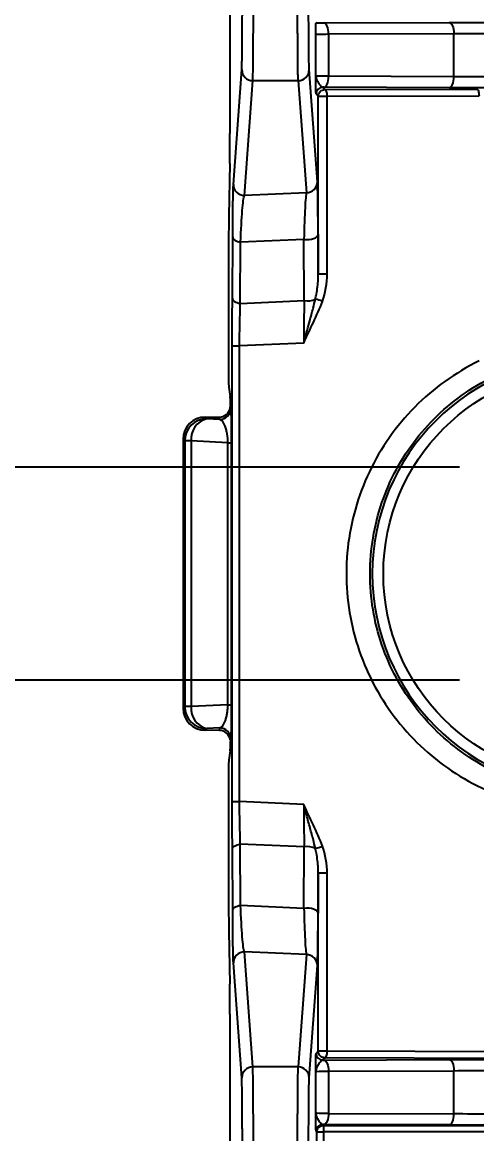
# Model space of a CAD drawing. Header units: inches. Extents: x 897.4 to 914.4, y -8.5 to 2.5.
# Drawn here: x 901.267 to 901.673, y -0.677 to 0.314 of the extents above; entities that cross this region are included whole.
import ezdxf

# ---------------------------------------------------------------- set-up
doc = ezdxf.new("R2010")
doc.units = ezdxf.units.IN
doc.header["$LTSCALE"] = 4
doc.header["$MEASUREMENT"] = 0
doc.layers.get('0').update_dxf_attribs({"linetype": 'CONTINUOUS'})
doc.layers.get('DEFPOINTS').update_dxf_attribs({"linetype": 'CONTINUOUS'})
doc.layers.add('DIMENSIONS', color=140, linetype='CONTINUOUS')
doc.styles.get("Standard").update_dxf_attribs({"font": 'romans.shx'})
doc.dimstyles.get("Standard").update_dxf_attribs({"dimtxt": 0.15, "dimasz": 0.18, "dimexe": 0.0625, "dimexo": 0.125, "dimgap": 0.0625, "dimtad": 0, "dimtih": 1, "dimtoh": 1, "dimzin": 0, "dimdsep": 46, "dimtxsty": 'Standard', "dimcen": 0.09, "dimadec": 0, "dimazin": 0, "dimtfac": 1, "dimtofl": 0, "dimtmove": 0, "dimatfit": 3, "dimfxl": 1, "dimtolj": 1, "dimtzin": 0, "dimarcsym": 0})

# ---------------------------------------------------------------- blocks, each defined once
blk = doc.blocks.new('*D10')
at = {"layer": 'DEFPOINTS', "color": 0}
for p in [(901.78238, -0.08265), (901.02507, -0.27281), (901.78238, -0.27281)]:
    blk.add_point(p, dxfattribs=at)
at = {"layer": 'DIMENSIONS', "color": 0, "lineweight": -2}
for p, q in [((901.02507, 0.09735), (901.02507, 0.27735)), ((901.65738, -0.08265), (900.96257, -0.08265)), ((901.65738, -0.27281), (900.96257, -0.27281)), ((901.02507, -0.45281), (901.02507, -0.63281)), ((901.02507, -0.63281), (900.84507, -0.63281))]:
    blk.add_line(p, q, dxfattribs=at)
at = {"layer": 'DIMENSIONS', "color": 0}
for points in [[(900.99507, 0.09735), (901.05507, 0.09735), (901.02507, -0.08265)], [(900.99507, -0.45281), (901.05507, -0.45281), (901.02507, -0.27281)]]:
    blk.add_solid(points, dxfattribs=at)
at = {"layer": 'DIMENSIONS', "color": 0, "char_height": 0.15, "attachment_point": 5}
for s, insert in [('\\A1;0.19', (900.53615, -0.49531)), ('\\A1;[4.8]', (900.53615, -0.8096))]:
    blk.add_mtext(s, dxfattribs=dict(at, insert=insert))

msp = doc.modelspace()

# ---------------------------------------------------------------- linework, layer by layer
for p, q in [((901.4526, 0.61299), (901.4526, 0.2151)), ((901.52934, 0.31353), (901.53016, 0.31435)), ((901.53636, 0.31357), (901.64803, 0.31402)), ((901.52915, 0.26625), (901.52915, 0.30349)), ((901.54052, 0.30373), (901.65219, 0.30418)), ((901.54052, 0.30373), (901.54052, 0.26602)), ((901.65219, 0.26556), (901.65219, 0.30418)), ((901.45567, 0.16943), (901.46314, 0.27196)), ((901.53056, 0.17184), (901.52327, 0.27196)), ((901.46551, 0.15966), (901.47298, 0.26219)), ((901.47298, 0.26219), (901.51343, 0.26219)), ((901.51343, 0.26219), (901.52072, 0.16206)), ((901.65219, 0.26556), (901.54052, 0.26602)), ((901.53137, 0.24828), (901.52938, 0.25027)), ((901.53137, 0.08949), (901.53137, 0.24828)), ((901.53137, 0.24828), (901.53929, 0.24828)), ((901.53636, 0.25617), (901.53528, 0.25618)), ((901.53528, 0.25618), (901.53728, 0.25418)), ((901.64803, 0.25572), (901.53636, 0.25617)), ((901.53728, 0.25418), (901.67264, 0.25461)), ((901.53929, 0.24828), (901.67466, 0.24871)), ((901.53929, 0.08949), (901.53929, 0.24828)), ((901.45245, 0.18834), (901.45157, 0.14108)), ((901.52072, 0.16206), (901.46551, 0.15966)), ((901.45476, 0.06811), (901.45504, 0.12271)), ((901.51857, 0.12046), (901.4621, 0.118)), ((901.51885, 0.06589), (901.51857, 0.12046)), ((901.53119, 0.12517), (901.53137, 0.08949)), ((901.45142, 0.11432), (901.45142, -0.00156)), ((901.46183, 0.0634), (901.4621, 0.118)), ((901.53929, 0.08949), (901.53137, 0.08949)), ((901.46183, 0.0634), (901.51885, 0.06589)), ((901.45466, -0.38098), (901.45466, 0.02552)), ((901.45466, 0.02552), (901.46114, 0.02552)), ((901.51836, 0.02802), (901.46114, 0.02552)), ((901.46114, -0.38098), (901.46114, 0.02552)), ((901.4515, -0.01139), (901.4529, -0.01976)), ((901.45298, -0.02814), (901.45334, -0.0303)), ((901.43054, -0.03804), (901.44314, -0.03801)), ((901.43054, -0.03804), (901.43204, -0.03953)), ((901.44349, -0.04013), (901.43204, -0.03953)), ((901.44349, -0.04013), (901.44314, -0.03801)), ((901.41092, -0.05773), (901.41238, -0.05919)), ((901.41092, -0.05773), (901.41092, -0.29773)), ((901.41812, -0.05919), (901.41238, -0.05919)), ((901.41238, -0.05919), (901.41238, -0.29626)), ((901.45081, -0.0609), (901.41812, -0.05919)), ((901.41812, -0.05919), (901.41812, -0.29626)), ((901.45081, -0.29455), (901.45081, -0.0609)), ((901.45081, -0.0609), (901.45369, -0.0609)), ((901.45369, -0.0609), (901.45369, -0.29455)), ((901.41092, -0.29773), (901.41238, -0.29626)), ((901.41812, -0.29626), (901.41238, -0.29626)), ((901.45081, -0.29455), (901.41812, -0.29626)), ((901.45081, -0.29455), (901.45369, -0.29455)), ((901.43204, -0.31592), (901.43054, -0.31742)), ((901.44349, -0.31532), (901.43204, -0.31592)), ((901.44314, -0.31744), (901.44349, -0.31532)), ((901.44314, -0.31744), (901.43054, -0.31742)), ((901.45334, -0.32515), (901.45298, -0.32732)), ((901.4529, -0.33569), (901.4515, -0.34407)), ((901.45142, -0.3539), (901.45142, -0.46978)), ((901.45466, -0.38098), (901.46114, -0.38098)), ((901.51836, -0.38347), (901.46114, -0.38098)), ((901.45504, -0.47816), (901.45476, -0.42356)), ((901.4621, -0.47346), (901.46183, -0.41886)), ((901.51885, -0.42134), (901.46183, -0.41886)), ((901.51857, -0.47592), (901.51885, -0.42134)), ((901.53137, -0.44495), (901.53119, -0.48062)), ((901.53137, -0.60373), (901.53137, -0.44495)), ((901.53929, -0.44495), (901.53137, -0.44495)), ((901.53929, -0.60373), (901.53929, -0.44495)), ((901.4621, -0.47346), (901.51857, -0.47592)), ((901.45157, -0.49654), (901.45245, -0.54379)), ((901.47298, -0.61765), (901.46551, -0.51511)), ((901.52072, -0.51752), (901.46551, -0.51511)), ((901.46314, -0.62742), (901.45567, -0.52489)), ((901.52072, -0.51752), (901.51343, -0.61765)), ((901.52327, -0.62742), (901.53056, -0.52729)), ((901.4526, -0.57055), (901.4526, -0.96845)), ((901.52938, -0.60573), (901.53137, -0.60373)), ((901.53929, -0.60373), (901.53137, -0.60373)), ((901.86179, -0.60476), (901.53929, -0.60373)), ((901.53728, -0.60964), (901.53528, -0.61163)), ((901.53528, -0.61163), (901.53636, -0.61163)), ((901.53636, -0.61163), (901.64803, -0.61117)), ((901.85977, -0.61066), (901.53728, -0.60964)), ((901.51343, -0.61765), (901.47298, -0.61765)), ((901.52915, -0.65895), (901.52915, -0.6217)), ((901.54052, -0.62147), (901.65219, -0.62102)), ((901.54052, -0.62147), (901.54052, -0.65918)), ((901.65219, -0.65964), (901.65219, -0.62102)), ((901.54052, -0.65918), (901.65219, -0.65964)), ((901.53528, -0.66902), (901.53607, -0.6698)), ((901.53607, -0.6698), (902.33774, -0.6698)), ((901.53607, -0.6698), (901.53607, -0.67571)), ((901.64803, -0.66948), (901.53636, -0.66902)), ((901.53016, -0.67571), (901.52938, -0.67492)), ((901.53016, -1.01971), (901.53016, -0.67571)), ((901.53016, -0.67571), (901.53607, -0.67571)), ((902.33184, -0.67571), (901.53607, -0.67571)), ((901.53607, -0.67571), (901.53607, -1.01971))]:
    msp.add_line(p, q)
at = {"flags": 128}
for points in [[(901.54052, 0.30373), (901.54043, 0.30564), (901.54019, 0.30747), (901.5398, 0.30917), (901.53929, 0.31066), (901.53866, 0.31188), (901.53794, 0.3128), (901.53716, 0.31337), (901.53636, 0.31357)], [(901.64803, 0.31402), (901.64883, 0.31382), (901.64961, 0.31325), (901.65033, 0.31234), (901.65096, 0.31111), (901.65147, 0.30962), (901.65186, 0.30793), (901.6521, 0.30609), (901.65219, 0.30418)], [(901.53636, 0.25617), (901.53716, 0.25638), (901.53794, 0.25694), (901.53866, 0.25786), (901.53929, 0.25908), (901.5398, 0.26057), (901.54019, 0.26227), (901.54043, 0.2641), (901.54052, 0.26602)], [(901.64803, 0.25572), (901.64883, 0.25592), (901.64961, 0.25649), (901.65033, 0.2574), (901.65096, 0.25863), (901.65147, 0.26012), (901.65186, 0.26181), (901.6521, 0.26365), (901.65219, 0.26556)], [(901.53929, 0.24828), (901.53925, 0.24943), (901.53914, 0.25053), (901.53895, 0.25154), (901.5387, 0.25244), (901.53839, 0.25317), (901.53804, 0.25372), (901.53767, 0.25406), (901.53728, 0.25418)], [(901.67264, 0.25461), (901.67303, 0.25449), (901.67341, 0.25415), (901.67376, 0.2536), (901.67406, 0.25287), (901.67431, 0.25197), (901.6745, 0.25096), (901.67462, 0.24986), (901.67466, 0.24871)], [(901.45504, 0.12271), (901.45517, 0.12192), (901.45556, 0.12116), (901.45618, 0.12044), (901.45702, 0.11977), (901.45806, 0.11918), (901.45928, 0.11868), (901.46064, 0.11829), (901.4621, 0.118)], [(901.51857, 0.12046), (901.52081, 0.12028), (901.52308, 0.12036), (901.52525, 0.12069), (901.52722, 0.12126), (901.52887, 0.12204), (901.53013, 0.12298), (901.53091, 0.12405), (901.53119, 0.12517)], [(901.45476, 0.06811), (901.4549, 0.06733), (901.45528, 0.06656), (901.4559, 0.06584), (901.45675, 0.06518), (901.45779, 0.06459), (901.459, 0.06409), (901.46036, 0.06369), (901.46183, 0.0634)], [(901.45476, -0.42356), (901.4549, -0.42278), (901.45528, -0.42202), (901.4559, -0.4213), (901.45675, -0.42063), (901.45779, -0.42004), (901.459, -0.41954), (901.46036, -0.41914), (901.46183, -0.41886)], [(901.45504, -0.47816), (901.45517, -0.47738), (901.45556, -0.47662), (901.45618, -0.4759), (901.45702, -0.47523), (901.45806, -0.47464), (901.45928, -0.47414), (901.46064, -0.47374), (901.4621, -0.47346)], [(901.51857, -0.47592), (901.52081, -0.47573), (901.52308, -0.47581), (901.52525, -0.47615), (901.52722, -0.47672), (901.52887, -0.4775), (901.53013, -0.47844), (901.53091, -0.4795), (901.53119, -0.48062)], [(901.53728, -0.60964), (901.53767, -0.60952), (901.53804, -0.60918), (901.53839, -0.60863), (901.5387, -0.60789), (901.53895, -0.607), (901.53914, -0.60598), (901.53925, -0.60488), (901.53929, -0.60373)], [(901.53636, -0.61163), (901.53716, -0.61183), (901.53794, -0.6124), (901.53866, -0.61331), (901.53929, -0.61454), (901.5398, -0.61603), (901.54019, -0.61772), (901.54043, -0.61956), (901.54052, -0.62147)], [(901.64803, -0.61117), (901.64883, -0.61138), (901.64961, -0.61195), (901.65033, -0.61286), (901.65096, -0.61408), (901.65147, -0.61557), (901.65186, -0.61727), (901.6521, -0.61911), (901.65219, -0.62102)], [(901.54052, -0.65918), (901.54043, -0.66109), (901.54019, -0.66293), (901.5398, -0.66463), (901.53929, -0.66611), (901.53866, -0.66734), (901.53794, -0.66825), (901.53716, -0.66882), (901.53636, -0.66902)], [(901.64803, -0.66948), (901.64883, -0.66928), (901.64961, -0.66871), (901.65033, -0.66779), (901.65096, -0.66657), (901.65147, -0.66508), (901.65186, -0.66338), (901.6521, -0.66155), (901.65219, -0.65964)]]:
    msp.add_lwpolyline(points, dxfattribs=at)
for centre, radius, start, end in [((901.47296, 0.27201), 0.00982, 180.27307, 270.13264), ((901.51345, 0.27201), 0.00982, 269.86736, 359.72693), ((901.53528, 0.25027), 0.00591, 90.00619, 179.99523), ((901.46549, 0.16948), 0.00982, 180.27307, 270.13263), ((901.52074, 0.17188), 0.00982, 269.86694, 359.72692), ((901.52157, 0.08283), 0.01716, 260.87545, 294.79621), ((901.52064, 0.03077), 0.03738, 67.28729, 77.4408), ((901.77253, -0.17773), 0.193, 90, 270), ((901.4321, -0.05925), 0.01972, 90.18343, 179.81646), ((901.43643, -0.0574), 0.0184, 103.8066, 185.59037), ((901.4435, -0.03029), 0.00984, 269.99231, 359.93101), ((901.4321, -0.2962), 0.01972, 180.18365, 269.81646), ((901.43643, -0.29806), 0.0184, 174.40963, 256.1934), ((901.4435, -0.32516), 0.00984, 0.06905, 90.00742), ((901.52157, -0.43828), 0.01716, 65.20242, 99.12591), ((901.52063, -0.38622), 0.03738, 282.5596, 292.71322), ((901.46549, -0.52493), 0.00982, 89.86754, 179.72686), ((901.52074, -0.52734), 0.00982, 0.27312, 90.1329), ((901.53528, -0.60573), 0.00591, 180.00454, 269.99506), ((901.47296, -0.62747), 0.00982, 89.8671, 179.72686), ((901.51345, -0.62747), 0.00982, 0.27314, 90.1329), ((901.53528, -0.67493), 0.00591, 90.00505, 179.99531)]:
    msp.add_arc(centre, radius, start, end)
for centre, major_axis, ratio, start_param, end_param in [((901.45234, 0.2151), (0, 0.02953), 0.008727, 3.577925, 4.712389), ((901.45168, 0.11432), (0, 0.02953), 0.008727, 0.436332, 1.570796), ((901.45151, -0.00156), (0, 0.00984), 0.008727, 1.570796, 3.089233), ((901.45289, -0.02959), (0, 0.00984), 0.00873, 4.860905, 6.230809), ((901.44314, -0.02816), (0.00336, 0.00927), 0.997866, 3.490948, 4.913506), ((901.4306, -0.05775), (-0.00453, 0.01919), 0.997962, 6.053705, 7.621762), ((901.4306, -0.29771), (0.00453, 0.01919), 0.997962, 1.803016, 3.371073), ((901.44314, -0.3273), (-0.00336, 0.00927), 0.997866, 4.511272, 5.93383), ((901.45289, -0.32586), (0, 0.00984), 0.00873, 3.193969, 4.563873), ((901.45151, -0.3539), (0, 0.00984), 0.008727, 0.05236, 1.570796), ((901.45168, -0.46978), (0, 0.02953), 0.008727, 1.570796, 2.70526), ((901.45234, -0.57055), (0, 0.02953), 0.008727, 4.712389, 5.846853)]:
    msp.add_ellipse(centre, major_axis=major_axis, ratio=ratio, start_param=start_param, end_param=end_param)
for points, knots in [([(901.46314, 0.27196), (901.46315, 0.27219), (901.46318, 0.27264), (901.46322, 0.27372), (901.46326, 0.27512), (901.4633, 0.27685), (901.46336, 0.28002), (901.46344, 0.2855), (901.46352, 0.29438), (901.46359, 0.30484), (901.46363, 0.31511), (901.46365, 0.32438), (901.46367, 0.33232), (901.46367, 0.33768), (901.46367, 0.34037)], [0, 0, 0, 0, 0.0485418, 0.0967402, 0.1448345, 0.1930651, 0.2416707, 0.370757, 0.5000478, 0.6291324, 0.7584216, 0.8390891, 0.9192435, 1, 1, 1, 1]), ([(901.47298, 0.26219), (901.47305, 0.26332), (901.47312, 0.26619), (901.47325, 0.27502), (901.47331, 0.28099), (901.47341, 0.29524), (901.47345, 0.30352), (901.4735, 0.32133), (901.47351, 0.33085), (901.47351, 0.34037)], [0, 0, 0, 0, 0.25, 0.25, 0.5, 0.5, 0.75, 0.75, 1, 1, 1, 1]), ([(901.51343, 0.26219), (901.51341, 0.26246), (901.51338, 0.263), (901.51334, 0.26431), (901.5133, 0.26596), (901.51326, 0.26797), (901.51323, 0.27028), (901.51319, 0.27288), (901.51316, 0.27574), (901.51313, 0.27883), (901.5131, 0.28213), (901.51308, 0.2856), (901.51305, 0.28923), (901.51303, 0.29298), (901.51301, 0.29684), (901.51299, 0.30077), (901.51297, 0.30477), (901.51295, 0.3088), (901.51294, 0.31284), (901.51293, 0.31689), (901.51292, 0.32092), (901.51291, 0.32492), (901.5129, 0.32888), (901.5129, 0.33277), (901.5129, 0.3366), (901.5129, 0.33912), (901.5129, 0.34037)], [0, 0, 0, 0, 0.0505536, 0.1003345, 0.1493427, 0.1975782, 0.245041, 0.291731, 0.3376482, 0.3827927, 0.4271644, 0.4707633, 0.5135894, 0.5556427, 0.5969232, 0.6374309, 0.6771657, 0.7161276, 0.7543167, 0.791733, 0.8283763, 0.8642468, 0.8993445, 0.9336692, 0.967221, 1, 1, 1, 1]), ([(901.52327, 0.27196), (901.5232, 0.27296), (901.52312, 0.27546), (901.523, 0.28319), (901.52294, 0.28841), (901.52284, 0.30088), (901.5228, 0.30812), (901.52275, 0.32371), (901.52274, 0.33204), (901.52274, 0.34037)], [0, 0, 0, 0, 0.25, 0.25, 0.5, 0.5, 0.75, 0.75, 1, 1, 1, 1]), ([(901.52915, 0.30349), (901.52917, 0.30487), (901.5292, 0.30722), (901.52924, 0.31016), (901.52927, 0.31204), (901.52931, 0.31326), (901.52933, 0.31344), (901.52934, 0.31353)], [0, 0, 0, 0, 0.290961, 0.498709, 0.682047, 0.847745, 1, 1, 1, 1]), ([(901.52934, 0.31353), (901.53043, 0.31354), (901.5326, 0.31355), (901.5351, 0.31356), (901.53636, 0.31357)], [0, 0, 0, 0, 0.500001, 1, 1, 1, 1]), ([(901.64803, 0.31402), (901.64972, 0.31403), (901.6531, 0.31404), (901.65832, 0.31406), (901.6636, 0.31407), (901.66896, 0.31408), (901.67439, 0.31409), (901.6799, 0.31409), (901.6836, 0.31409), (901.68546, 0.31409)], [0, 0, 0, 0, 0.144264, 0.287125, 0.429137, 0.570865, 0.712876, 0.855736, 1, 1, 1, 1]), ([(901.52915, 0.30349), (901.52918, 0.30354), (901.53028, 0.30359), (901.53428, 0.30367), (901.53717, 0.30371), (901.54052, 0.30373)], [0, 0, 0, 0, 0.5, 0.5, 1, 1, 1, 1]), ([(901.52938, 0.25027), (901.52937, 0.25032), (901.52935, 0.25042), (901.52933, 0.25109), (901.5293, 0.25213), (901.52927, 0.2536), (901.52925, 0.25546), (901.52922, 0.25779), (901.52919, 0.26135), (901.52917, 0.26431), (901.52915, 0.26625)], [0, 0, 0, 0, 0.092854, 0.187644, 0.286037, 0.389528, 0.499402, 0.615869, 0.749527, 1, 1, 1, 1]), ([(901.52915, 0.26625), (901.52919, 0.26573), (901.52927, 0.26469), (901.52976, 0.26313), (901.53049, 0.2616), (901.53141, 0.26006), (901.53241, 0.25864), (901.53347, 0.25738), (901.53444, 0.25642), (901.53501, 0.25626), (901.53528, 0.25618)], [0, 0, 0, 0, 0.1232917, 0.249217, 0.3782973, 0.4996005, 0.6306495, 0.7499638, 0.8796782, 1, 1, 1, 1]), ([(901.54052, 0.26602), (901.53717, 0.26604), (901.53428, 0.26607), (901.53028, 0.26615), (901.52918, 0.2662), (901.52915, 0.26625)], [0, 0, 0, 0, 0.5, 0.5, 1, 1, 1, 1]), ([(901.53137, 0.24828), (901.53137, 0.24983), (901.53201, 0.25136), (901.53419, 0.25355), (901.53573, 0.25418), (901.53728, 0.25418)], [0, 0, 0, 0, 0.5, 0.5, 1, 1, 1, 1]), ([(901.68546, 0.25565), (901.6836, 0.25565), (901.6799, 0.25565), (901.67439, 0.25565), (901.66896, 0.25566), (901.6636, 0.25567), (901.65832, 0.25568), (901.6531, 0.2557), (901.64972, 0.25571), (901.64803, 0.25572)], [0, 0, 0, 0, 0.144264, 0.287124, 0.429135, 0.570863, 0.712875, 0.855736, 1, 1, 1, 1]), ([(901.45504, 0.12271), (901.45504, 0.12424), (901.45506, 0.12731), (901.45509, 0.13171), (901.45512, 0.13594), (901.45516, 0.14142), (901.45522, 0.1478), (901.4553, 0.15449), (901.45539, 0.16011), (901.45548, 0.16449), (901.45557, 0.16775), (901.45564, 0.16887), (901.45567, 0.16943)], [0, 0, 0, 0, 0.06012, 0.12029, 0.180725, 0.241638, 0.367325, 0.494176, 0.6216, 0.749909, 0.874785, 1, 1, 1, 1]), ([(901.53119, 0.12517), (901.53113, 0.13772), (901.53104, 0.14865), (901.53082, 0.16482), (901.53069, 0.17005), (901.53056, 0.17184)], [0, 0, 0, 0, 0.5, 0.5, 1, 1, 1, 1]), ([(901.4621, 0.118), (901.46248, 0.12918), (901.46299, 0.13892), (901.46417, 0.15335), (901.46484, 0.15803), (901.46551, 0.15966)], [0, 0, 0, 0, 0.5, 0.5, 1, 1, 1, 1]), ([(901.52072, 0.16206), (901.52031, 0.16045), (901.51989, 0.15578), (901.51915, 0.14137), (901.51882, 0.13164), (901.51857, 0.12046)], [0, 0, 0, 0, 0.5, 0.5, 1, 1, 1, 1]), ([(901.52876, 0.06725), (901.52909, 0.06872), (901.5299, 0.07235), (901.53076, 0.07821), (901.53129, 0.08417), (901.53135, 0.08793), (901.53137, 0.08949)], [0, 0, 0, 0, 0.203038, 0.501004, 0.793026, 1, 1, 1, 1]), ([(901.45466, 0.02552), (901.45466, 0.02737), (901.45466, 0.03106), (901.45467, 0.03657), (901.45467, 0.04205), (901.45469, 0.04928), (901.45472, 0.05817), (901.45475, 0.06479), (901.45476, 0.06811)], [0, 0, 0, 0, 0.124151, 0.24806, 0.372275, 0.497339, 0.747661, 1, 1, 1, 1]), ([(901.51836, 0.02802), (901.51876, 0.02961), (901.51972, 0.03342), (901.5215, 0.04003), (901.52395, 0.04882), (901.52656, 0.05807), (901.52811, 0.06454), (901.52876, 0.06725)], [0, 0, 0, 0, 0.119364, 0.285673, 0.500319, 0.79053, 1, 1, 1, 1]), ([(901.51836, 0.02802), (901.52108, 0.03425), (901.52407, 0.04036), (901.52989, 0.05264), (901.53275, 0.05881), (901.53507, 0.06525)], [0, 0, 0, 0, 0.5, 0.5, 1, 1, 1, 1]), ([(901.67466, 0.0121), (901.65345, 0.00168), (901.634, -0.01231), (901.60078, -0.04594), (901.58702, -0.06555), (901.56672, -0.10823), (901.56018, -0.13129), (901.55505, -0.17827), (901.55646, -0.20219), (901.56708, -0.24825), (901.57628, -0.27037), (901.60146, -0.31037), (901.61742, -0.32824), (901.65436, -0.35772), (901.67532, -0.36934), (901.7199, -0.38503), (901.74351, -0.3891), (901.76715, -0.38918)], [0, 0, 0, 0, 0.125, 0.125, 0.25, 0.25, 0.375, 0.375, 0.5, 0.5, 0.625, 0.625, 0.75, 0.75, 0.875, 0.875, 1, 1, 1, 1]), ([(901.77253, -0.36088), (901.67145, -0.36088), (901.58938, -0.27881), (901.58938, -0.07664), (901.67145, 0.00543), (901.77253, 0.00543)], [0, 0, 0, 0, 0.5, 0.5, 1, 1, 1, 1]), ([(901.77253, -0.37343), (901.751, -0.37336), (901.72949, -0.3697), (901.6888, -0.35561), (901.66964, -0.34517), (901.63572, -0.31866), (901.62097, -0.30258), (901.59747, -0.26651), (901.58873, -0.24651), (901.57818, -0.20478), (901.5764, -0.18303), (901.57994, -0.14013), (901.5853, -0.11898), (901.60255, -0.07954), (901.61447, -0.06126), (901.64357, -0.02954), (901.66077, -0.01611), (901.67968, -0.00582)], [0, 0, 0, 0, 0.125, 0.125, 0.25, 0.25, 0.375, 0.375, 0.5, 0.5, 0.625, 0.625, 0.75, 0.75, 0.875, 0.875, 1, 1, 1, 1]), ([(901.45334, -0.0303), (901.45335, -0.0304), (901.45337, -0.03058), (901.4534, -0.03116), (901.45344, -0.03198), (901.45348, -0.03342), (901.45353, -0.03586), (901.45359, -0.03981), (901.45363, -0.04454), (901.45367, -0.04981), (901.45369, -0.05533), (901.45369, -0.05907), (901.45369, -0.0609)], [0, 0, 0, 0, 0.070121, 0.139389, 0.208105, 0.276574, 0.41912, 0.554505, 0.680851, 0.798724, 0.90123, 1, 1, 1, 1]), ([(901.45081, -0.0609), (901.45079, -0.06021), (901.45075, -0.0588), (901.45058, -0.0567), (901.45034, -0.0546), (901.45002, -0.05254), (901.44962, -0.05053), (901.44914, -0.04862), (901.44844, -0.04641), (901.44743, -0.04405), (901.44625, -0.04215), (901.44489, -0.04071), (901.44401, -0.04035), (901.44349, -0.04013)], [0, 0, 0, 0, 0.04717, 0.096802, 0.14995, 0.207476, 0.270061, 0.338234, 0.412407, 0.54425, 0.702531, 0.825216, 1, 1, 1, 1]), ([(901.44349, -0.31532), (901.44386, -0.31519), (901.44451, -0.31495), (901.44539, -0.3142), (901.44638, -0.3131), (901.44743, -0.3114), (901.44858, -0.30872), (901.44949, -0.30561), (901.45018, -0.30208), (901.45067, -0.29838), (901.45076, -0.29578), (901.45081, -0.29455)], [0, 0, 0, 0, 0.12241, 0.221656, 0.297743, 0.456092, 0.588057, 0.713854, 0.82221, 0.916088, 1, 1, 1, 1]), ([(901.45369, -0.29455), (901.45369, -0.29547), (901.45369, -0.2973), (901.45369, -0.30002), (901.45368, -0.3027), (901.45366, -0.3064), (901.45363, -0.31091), (901.45359, -0.31563), (901.45353, -0.3196), (901.45347, -0.3225), (901.4534, -0.32447), (901.45336, -0.32492), (901.45334, -0.32515)], [0, 0, 0, 0, 0.049287, 0.09878, 0.149298, 0.201609, 0.319076, 0.445772, 0.580738, 0.723638, 0.860518, 1, 1, 1, 1]), ([(901.45476, -0.42356), (901.45475, -0.42191), (901.45474, -0.41863), (901.45472, -0.41351), (901.4547, -0.40828), (901.45468, -0.40117), (901.45466, -0.39207), (901.45466, -0.38467), (901.45466, -0.38098)], [0, 0, 0, 0, 0.126568, 0.252227, 0.377502, 0.502924, 0.751835, 1, 1, 1, 1]), ([(901.53507, -0.4207), (901.53275, -0.41426), (901.52989, -0.40809), (901.52407, -0.39581), (901.52108, -0.38971), (901.51836, -0.38347)], [0, 0, 0, 0, 0.5, 0.5, 1, 1, 1, 1]), ([(901.52876, -0.42271), (901.52811, -0.42), (901.52655, -0.41353), (901.52363, -0.40312), (901.52072, -0.39276), (901.51902, -0.38609), (901.51836, -0.38347)], [0, 0, 0, 0, 0.209477, 0.499714, 0.803419, 1, 1, 1, 1]), ([(901.53137, -0.44495), (901.53135, -0.44339), (901.53129, -0.43963), (901.53076, -0.43367), (901.5299, -0.4278), (901.52909, -0.42418), (901.52876, -0.42271)], [0, 0, 0, 0, 0.206972, 0.498996, 0.796964, 1, 1, 1, 1]), ([(901.46551, -0.51511), (901.46484, -0.51349), (901.46417, -0.50881), (901.46299, -0.49437), (901.46248, -0.48464), (901.4621, -0.47346)], [0, 0, 0, 0, 0.5, 0.5, 1, 1, 1, 1]), ([(901.51857, -0.47592), (901.51882, -0.48709), (901.51915, -0.49682), (901.51989, -0.51124), (901.52031, -0.51591), (901.52072, -0.51752)], [0, 0, 0, 0, 0.5, 0.5, 1, 1, 1, 1]), ([(901.45567, -0.52489), (901.45565, -0.52463), (901.45562, -0.52413), (901.45557, -0.52299), (901.45553, -0.52157), (901.45546, -0.51925), (901.45539, -0.51557), (901.4553, -0.50995), (901.45522, -0.50327), (901.45515, -0.49565), (901.45509, -0.48732), (901.45505, -0.48121), (901.45504, -0.47816)], [0, 0, 0, 0, 0.062682, 0.125145, 0.187583, 0.250188, 0.378263, 0.505924, 0.632544, 0.758465, 0.879649, 1, 1, 1, 1]), ([(901.53056, -0.52729), (901.53069, -0.5255), (901.53082, -0.52027), (901.53104, -0.5041), (901.53113, -0.49318), (901.53119, -0.48062)], [0, 0, 0, 0, 0.5, 0.5, 1, 1, 1, 1]), ([(901.53728, -0.60964), (901.53717, -0.60964), (901.537, -0.60964), (901.53664, -0.60961), (901.536, -0.60952), (901.53468, -0.60915), (901.53317, -0.60814), (901.53172, -0.60624), (901.5315, -0.60468), (901.53137, -0.60373)], [0, 0, 0, 0, 0.0326707, 0.0576054, 0.1171349, 0.2411405, 0.5008426, 0.6945001, 1, 1, 1, 1]), ([(901.52915, -0.6217), (901.52917, -0.61977), (901.52919, -0.61683), (901.52922, -0.61327), (901.52925, -0.61049), (901.52929, -0.60799), (901.52933, -0.60611), (901.52936, -0.60585), (901.52938, -0.60573)], [0, 0, 0, 0, 0.250924, 0.381584, 0.500814, 0.679307, 0.843358, 1, 1, 1, 1]), ([(901.53528, -0.61163), (901.53511, -0.61167), (901.53474, -0.61174), (901.53412, -0.61221), (901.53335, -0.61297), (901.53241, -0.61409), (901.53106, -0.61601), (901.52991, -0.61807), (901.52927, -0.62017), (901.52919, -0.62119), (901.52915, -0.6217)], [0, 0, 0, 0, 0.0790142, 0.1627868, 0.2501626, 0.3694192, 0.5005112, 0.7507527, 0.876512, 1, 1, 1, 1]), ([(901.64803, -0.61117), (901.64972, -0.61117), (901.6531, -0.61115), (901.65832, -0.61114), (901.6636, -0.61113), (901.66896, -0.61111), (901.67439, -0.61111), (901.6799, -0.6111), (901.6836, -0.6111), (901.68546, -0.6111)], [0, 0, 0, 0, 0.144264, 0.287125, 0.429137, 0.570865, 0.712876, 0.855736, 1, 1, 1, 1]), ([(901.47351, -0.69583), (901.47351, -0.6863), (901.4735, -0.67678), (901.47345, -0.65897), (901.47341, -0.65069), (901.47331, -0.63644), (901.47325, -0.63048), (901.47312, -0.62165), (901.47305, -0.61878), (901.47298, -0.61765)], [0, 0, 0, 0, 0.25, 0.25, 0.5, 0.5, 0.75, 0.75, 1, 1, 1, 1]), ([(901.5129, -0.69583), (901.5129, -0.69394), (901.5129, -0.69011), (901.5129, -0.68429), (901.51291, -0.67834), (901.51293, -0.6723), (901.51295, -0.66622), (901.51297, -0.66016), (901.513, -0.65419), (901.51303, -0.64837), (901.51306, -0.64278), (901.5131, -0.63751), (901.51315, -0.63264), (901.51319, -0.62825), (901.51325, -0.62445), (901.5133, -0.62134), (901.51336, -0.61894), (901.5134, -0.61808), (901.51343, -0.61765)], [0, 0, 0, 0, 0.049462, 0.100663, 0.153603, 0.208281, 0.264698, 0.322853, 0.382746, 0.444378, 0.507748, 0.572856, 0.639702, 0.708287, 0.778608, 0.850668, 0.924465, 1, 1, 1, 1]), ([(901.52915, -0.6217), (901.52918, -0.62165), (901.53028, -0.62161), (901.53428, -0.62152), (901.53717, -0.62149), (901.54052, -0.62147)], [0, 0, 0, 0, 0.5, 0.5, 1, 1, 1, 1]), ([(901.46367, -0.69583), (901.46367, -0.69421), (901.46367, -0.69099), (901.46366, -0.68619), (901.46366, -0.68144), (901.46365, -0.67676), (901.46363, -0.6696), (901.46359, -0.6603), (901.46352, -0.64984), (901.46344, -0.64096), (901.46335, -0.6349), (901.46328, -0.63103), (901.46321, -0.62864), (901.46316, -0.62783), (901.46314, -0.62742)], [0, 0, 0, 0, 0.04854, 0.096737, 0.144829, 0.193058, 0.241663, 0.370746, 0.500036, 0.629122, 0.758414, 0.839083, 0.919241, 1, 1, 1, 1]), ([(901.52274, -0.69583), (901.52274, -0.68749), (901.52275, -0.67916), (901.5228, -0.66358), (901.52284, -0.65633), (901.52294, -0.64387), (901.523, -0.63865), (901.52312, -0.63092), (901.5232, -0.62841), (901.52327, -0.62742)], [0, 0, 0, 0, 0.25, 0.25, 0.5, 0.5, 0.75, 0.75, 1, 1, 1, 1]), ([(901.52938, -0.67492), (901.52937, -0.67488), (901.52935, -0.67478), (901.52933, -0.67411), (901.5293, -0.67306), (901.52927, -0.6716), (901.52925, -0.66974), (901.52922, -0.6674), (901.52919, -0.66384), (901.52917, -0.66088), (901.52915, -0.65895)], [0, 0, 0, 0, 0.0928542, 0.187644, 0.2860373, 0.3895279, 0.499402, 0.6158686, 0.7495271, 1, 1, 1, 1]), ([(901.52915, -0.65895), (901.52919, -0.65947), (901.52927, -0.66051), (901.52976, -0.66207), (901.53049, -0.6636), (901.53141, -0.66514), (901.53241, -0.66656), (901.53347, -0.66781), (901.53444, -0.66878), (901.53501, -0.66894), (901.53528, -0.66902)], [0, 0, 0, 0, 0.123292, 0.249217, 0.378297, 0.499601, 0.63065, 0.749964, 0.879678, 1, 1, 1, 1]), ([(901.54052, -0.65918), (901.53717, -0.65916), (901.53428, -0.65913), (901.53028, -0.65905), (901.52918, -0.659), (901.52915, -0.65895)], [0, 0, 0, 0, 0.5, 0.5, 1, 1, 1, 1]), ([(901.53016, -0.67571), (901.5302, -0.67519), (901.53027, -0.67424), (901.53076, -0.67303), (901.53131, -0.67216), (901.53224, -0.67111), (901.53348, -0.6703), (901.53479, -0.66992), (901.53542, -0.66983), (901.53578, -0.66981), (901.53596, -0.6698), (901.53607, -0.6698)], [0, 0, 0, 0, 0.167515, 0.306819, 0.417844, 0.500535, 0.759523, 0.883187, 0.942553, 0.965773, 1, 1, 1, 1]), ([(901.68546, -0.66955), (901.6836, -0.66955), (901.6799, -0.66955), (901.67439, -0.66955), (901.66896, -0.66954), (901.6636, -0.66953), (901.65832, -0.66951), (901.6531, -0.6695), (901.64972, -0.66948), (901.64803, -0.66948)], [0, 0, 0, 0, 0.144264, 0.287124, 0.429135, 0.570863, 0.712875, 0.855736, 1, 1, 1, 1])]:
    msp.add_open_spline(points, degree=3, knots=knots)
for points in [[(901.65219, 0.30418), (901.66257, 0.30423), (901.674, 0.30425), (901.68546, 0.30425)], [(901.68546, 0.26549), (901.674, 0.26549), (901.66257, 0.26551), (901.65219, 0.26556)], [(901.53507, 0.06525), (901.53776, 0.07272), (901.53929, 0.08154), (901.53929, 0.08949)], [(901.46114, 0.02552), (901.4612, 0.03865), (901.46144, 0.05177), (901.46183, 0.0634)], [(901.51885, 0.06589), (901.51859, 0.05426), (901.51842, 0.04114), (901.51836, 0.02802)], [(901.45287, -0.02959), (901.45294, -0.02911), (901.45298, -0.02862), (901.45298, -0.02814)], [(901.45287, -0.32586), (901.45294, -0.32634), (901.45298, -0.32684), (901.45298, -0.32732)], [(901.46183, -0.41886), (901.46144, -0.40722), (901.4612, -0.39411), (901.46114, -0.38098)], [(901.51836, -0.38347), (901.51842, -0.3966), (901.51859, -0.40971), (901.51885, -0.42134)], [(901.53929, -0.44495), (901.53929, -0.437), (901.53776, -0.42818), (901.53507, -0.4207)], [(901.65219, -0.62102), (901.66257, -0.62097), (901.674, -0.62094), (901.68546, -0.62094)], [(901.68546, -0.65971), (901.674, -0.65971), (901.66257, -0.65968), (901.65219, -0.65964)], [(901.53528, -0.66902), (901.53564, -0.66902), (901.53599, -0.66902), (901.53636, -0.66902)]]:
    msp.add_open_spline(points, degree=3)

# ---------------------------------------------------------------- dimensions: what is measured, and where the dimension line sits
at = {"layer": 'DIMENSIONS'}
dim = msp.add_linear_dim(base=(901.02507, -0.27281), p1=(901.78238, -0.08265), p2=(901.78238, -0.27281), angle=90, dimstyle='Standard', override={"dimpost": '\\X'}, dxfattribs=at)
dim.commit()
dim.dimension.update_dxf_attribs({"geometry": '*D10', "text_midpoint": (900.53615, -0.63281)})

doc.saveas('drawing.dxf')
